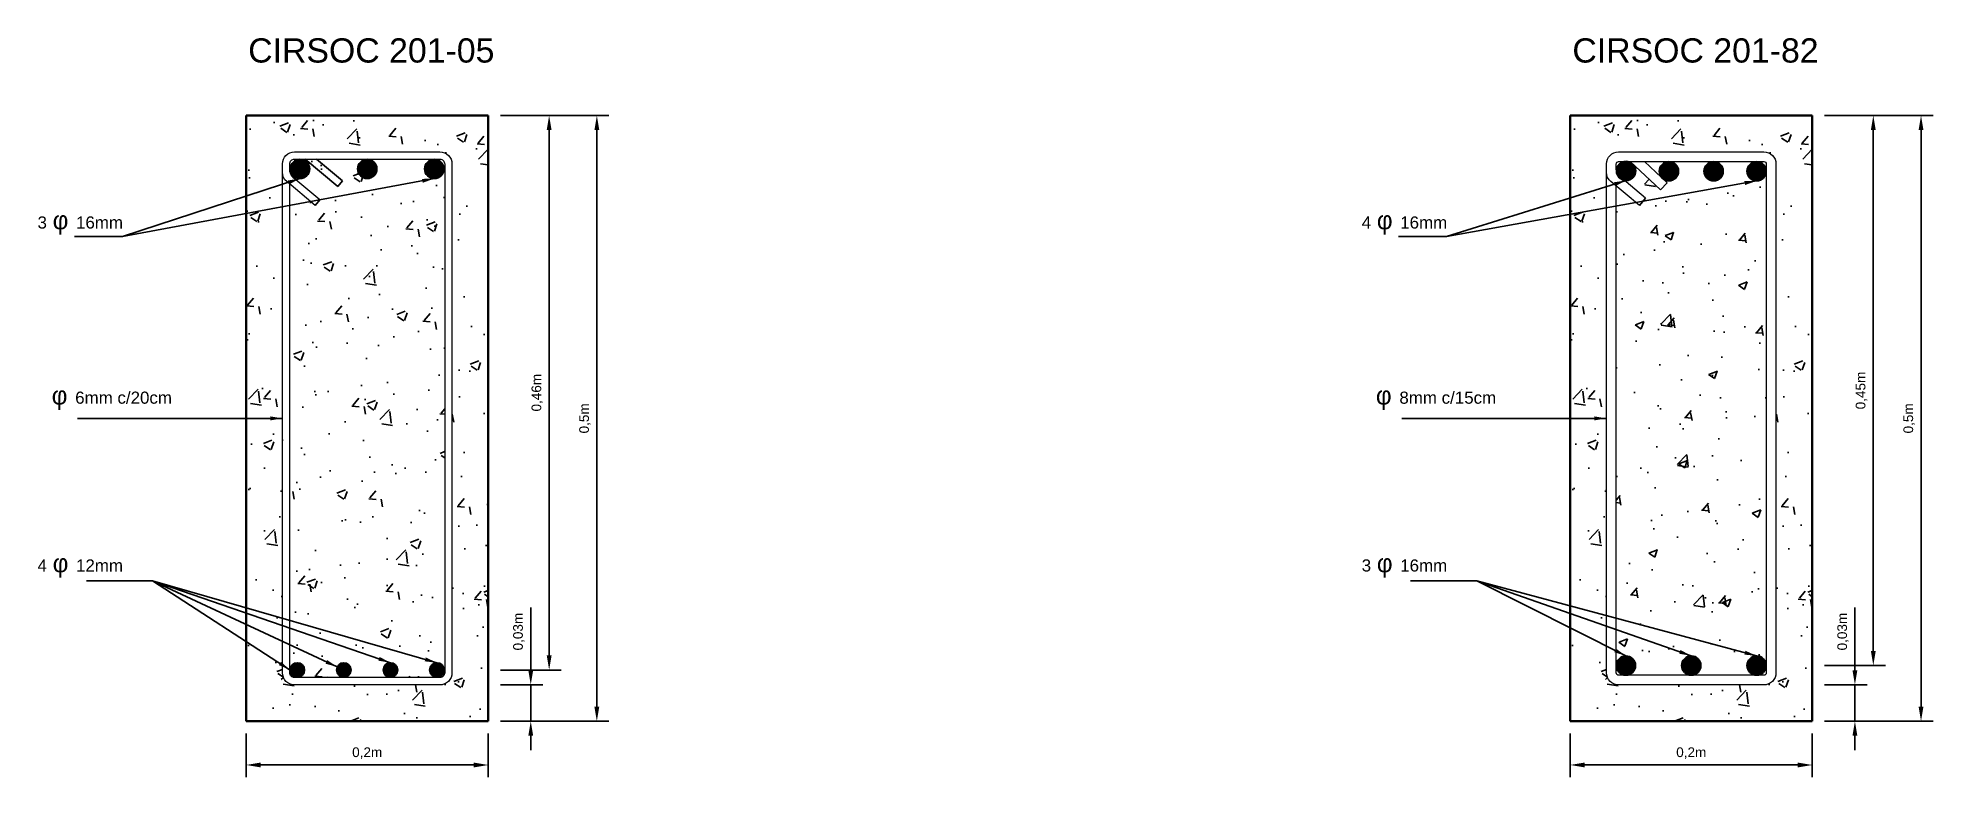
# Model space of a CAD drawing. Extents: x 272.83 to 274.39, y 48.2 to 48.81.
import ezdxf

# ---------------------------------------------------------------- set-up
doc = ezdxf.new("R2010")
doc.units = 0
doc.layers.get('0').update_dxf_attribs({"linetype": 'CONTINUOUS'})
doc.layers.get('Defpoints').update_dxf_attribs({"linetype": 'CONTINUOUS'})
doc.layers.add('Cotas', color=3, linetype='CONTINUOUS')
doc.styles.add('Griego', font='symbol.ttf', dxfattribs={"height": 0.02})
doc.styles.get("Standard").update_dxf_attribs({"font": 'arial.ttf', "height": 0.008})
doc.dimstyles.new('ISO-25', dxfattribs={"dimtxt": 0.01, "dimasz": 0.01, "dimexe": 0.01, "dimexo": 0.01, "dimgap": 0.01, "dimtad": 1, "dimtxsty": 'Standard', "dimcen": 0.01, "dimadec": 0, "dimazin": 0, "dimtfac": 1, "dimtmove": 0, "dimatfit": 3, "dimfxl": 0, "dimarcsym": 0})
pattern_1 = [(50, (-697.96287, -719.26264), (0.0728738676, -0.0063756342), [0.00762, -0.08382]), (355, (-697.96287, -719.26264), (-0.0140971304, 0.076422657), [0.006096, -0.067056]), (100.451, (-697.956795, -719.263174), (0.0587770007, 0.070046675), [0.006476, -0.071236]), (46.1842, (-697.96287, -719.24232), (0.1084316164, -0.016816931), [0.01143, -0.12573]), (96.6356, (-697.95383, -719.24372), (0.094961694, 0.098970222), [0.009714, -0.106854]), (351.184, (-697.96287, -719.24232), (0.094961842, 0.098970047), [0.009144, -0.100584]), (21, (-697.95271, -719.2474), (0.060645952, -0.0409062074), [0.00762, -0.08382]), (326, (-697.95271, -719.2474), (0.0247208113, 0.0736751864), [0.006096, -0.067056]), (71.4514, (-697.947654, -719.25081), (0.0853665963, 0.032769143), [0.006476, -0.071236]), (37.5, (-697.962867, -719.262643), (0.0012354413, 0.03382201555), [0, -0.0662432, 0, -0.068072, 0, -0.06731]), (7.5, (-697.962867, -719.262643), (0.026727865, 0.0400722299), [0, -0.0388112, 0, -0.0647192, 0, -0.025654]), (327.5, (-697.985524, -719.262643), (0.05423623807, -0.0022914976), [0, -0.0254, 0, -0.079248, 0, -0.105156]), (317.5, (-697.995684, -719.262643), (0.0592516726, 0.0101705964), [0, -0.03302, 0, -0.0526288, 0, -0.074676])]

# ---------------------------------------------------------------- blocks, each defined once
blk = doc.blocks.new('*D0')
at = {"layer": 'Cotas', "color": 0, "lineweight": -2}
for p, q in [((273.0003, 48.2335), (273.0003, 48.1974)), ((273.2003, 48.2335), (273.2003, 48.1974)), ((273.0123, 48.2074), (273.1883, 48.2074))]:
    blk.add_line(p, q, dxfattribs=at)
at = {"layer": 'Cotas', "color": 0}
for points in [[(273.0123, 48.2094), (273.0123, 48.2054), (273.0003, 48.2074)], [(273.1883, 48.2094), (273.1883, 48.2054), (273.2003, 48.2074)]]:
    blk.add_solid(points, dxfattribs=at)
at = {"layer": 'Defpoints', "color": 0}
for p in [(273.0003, 48.2435), (273.2003, 48.2435), (273.2003, 48.2074)]:
    blk.add_point(p, dxfattribs=at)
at = {"layer": 'Cotas', "color": 0, "insert": (273.1003, 48.2172), "char_height": 0.008, "attachment_point": 5}
blk.add_mtext('0,2m', dxfattribs=at)
blk = doc.blocks.new('*D1')
at = {"layer": 'Cotas', "color": 0, "lineweight": -2}
for p, q in [((273.2103, 48.7435), (273.3, 48.7435)), ((273.29, 48.7315), (273.29, 48.2555)), ((273.2103, 48.2435), (273.3, 48.2435))]:
    blk.add_line(p, q, dxfattribs=at)
at = {"layer": 'Cotas', "color": 0}
for points in [[(273.288, 48.7315), (273.292, 48.7315), (273.29, 48.7435)], [(273.288, 48.2555), (273.292, 48.2555), (273.29, 48.2435)]]:
    blk.add_solid(points, dxfattribs=at)
at = {"layer": 'Defpoints', "color": 0}
for p in [(273.2003, 48.7435), (273.2003, 48.2435), (273.29, 48.2435)]:
    blk.add_point(p, dxfattribs=at)
at = {"layer": 'Cotas', "color": 0, "insert": (273.2802, 48.4935), "char_height": 0.008, "attachment_point": 5, "rotation": 90}
blk.add_mtext('0,5m', dxfattribs=at)
blk = doc.blocks.new('*D2')
at = {"layer": 'Cotas', "color": 0, "lineweight": -2}
for p, q in [((273.2354, 48.2855), (273.2354, 48.3374)), ((273.2103, 48.2735), (273.2454, 48.2735)), ((273.2354, 48.2435), (273.2354, 48.2735)), ((273.2103, 48.2435), (273.2454, 48.2435)), ((273.2354, 48.2315), (273.2354, 48.2195))]:
    blk.add_line(p, q, dxfattribs=at)
at = {"layer": 'Cotas', "color": 0}
for points in [[(273.2334, 48.2855), (273.2374, 48.2855), (273.2354, 48.2735)], [(273.2334, 48.2315), (273.2374, 48.2315), (273.2354, 48.2435)]]:
    blk.add_solid(points, dxfattribs=at)
at = {"layer": 'Defpoints', "color": 0}
for p in [(273.2003, 48.2735), (273.2354, 48.2735), (273.2003, 48.2435)]:
    blk.add_point(p, dxfattribs=at)
at = {"layer": 'Cotas', "color": 0, "insert": (273.2256, 48.3175), "char_height": 0.008, "attachment_point": 5, "rotation": 90}
blk.add_mtext('0,03m', dxfattribs=at)
blk = doc.blocks.new('*D3')
at = {"layer": 'Cotas', "color": 0, "lineweight": -2}
for p, q in [((273.2103, 48.7435), (273.2606, 48.7435)), ((273.2506, 48.2978), (273.2506, 48.7315)), ((273.2103, 48.2858), (273.2606, 48.2858))]:
    blk.add_line(p, q, dxfattribs=at)
at = {"layer": 'Cotas', "color": 0}
for points in [[(273.2486, 48.7315), (273.2526, 48.7315), (273.2506, 48.7435)], [(273.2486, 48.2978), (273.2526, 48.2978), (273.2506, 48.2858)]]:
    blk.add_solid(points, dxfattribs=at)
at = {"layer": 'Defpoints', "color": 0}
for p in [(273.2003, 48.7435), (273.2506, 48.7435), (273.2003, 48.2858)]:
    blk.add_point(p, dxfattribs=at)
at = {"layer": 'Cotas', "color": 0, "insert": (273.2408, 48.5147), "char_height": 0.008, "attachment_point": 5, "rotation": 90}
blk.add_mtext('0,46m', dxfattribs=at)
blk = doc.blocks.new('*D7')
at = {"layer": 'Cotas', "color": 0, "lineweight": -2}
for p, q in [((274.304, 48.7435), (274.3544, 48.7435)), ((274.3444, 48.3015), (274.3444, 48.7315)), ((274.304, 48.2895), (274.3544, 48.2895))]:
    blk.add_line(p, q, dxfattribs=at)
at = {"layer": 'Cotas', "color": 0}
for points in [[(274.3424, 48.7315), (274.3464, 48.7315), (274.3444, 48.7435)], [(274.3424, 48.3015), (274.3464, 48.3015), (274.3444, 48.2895)]]:
    blk.add_solid(points, dxfattribs=at)
at = {"layer": 'Defpoints', "color": 0}
for p in [(274.294, 48.7435), (274.3444, 48.7435), (274.294, 48.2895)]:
    blk.add_point(p, dxfattribs=at)
at = {"layer": 'Cotas', "color": 0, "insert": (274.3346, 48.5165), "char_height": 0.008, "attachment_point": 5, "rotation": 90}
blk.add_mtext('0,45m', dxfattribs=at)
blk = doc.blocks.new('*D6')
at = {"layer": 'Cotas', "color": 0, "lineweight": -2}
for p, q in [((274.3292, 48.2855), (274.3292, 48.3374)), ((274.304, 48.2735), (274.3392, 48.2735)), ((274.3292, 48.2435), (274.3292, 48.2735)), ((274.304, 48.2435), (274.3392, 48.2435)), ((274.3292, 48.2315), (274.3292, 48.2195))]:
    blk.add_line(p, q, dxfattribs=at)
at = {"layer": 'Cotas', "color": 0}
for points in [[(274.3272, 48.2855), (274.3312, 48.2855), (274.3292, 48.2735)], [(274.3272, 48.2315), (274.3312, 48.2315), (274.3292, 48.2435)]]:
    blk.add_solid(points, dxfattribs=at)
at = {"layer": 'Defpoints', "color": 0}
for p in [(274.294, 48.2735), (274.3292, 48.2735), (274.294, 48.2435)]:
    blk.add_point(p, dxfattribs=at)
at = {"layer": 'Cotas', "color": 0, "insert": (274.3194, 48.3175), "char_height": 0.008, "attachment_point": 5, "rotation": 90}
blk.add_mtext('0,03m', dxfattribs=at)
blk = doc.blocks.new('*D5')
at = {"layer": 'Cotas', "color": 0, "lineweight": -2}
for p, q in [((274.304, 48.7435), (274.3938, 48.7435)), ((274.3838, 48.7315), (274.3838, 48.2555)), ((274.304, 48.2435), (274.3938, 48.2435))]:
    blk.add_line(p, q, dxfattribs=at)
at = {"layer": 'Cotas', "color": 0}
for points in [[(274.3818, 48.7315), (274.3858, 48.7315), (274.3838, 48.7435)], [(274.3818, 48.2555), (274.3858, 48.2555), (274.3838, 48.2435)]]:
    blk.add_solid(points, dxfattribs=at)
at = {"layer": 'Defpoints', "color": 0}
for p in [(274.294, 48.7435), (274.294, 48.2435), (274.3838, 48.2435)]:
    blk.add_point(p, dxfattribs=at)
at = {"layer": 'Cotas', "color": 0, "insert": (274.374, 48.4935), "char_height": 0.008, "attachment_point": 5, "rotation": 90}
blk.add_mtext('0,5m', dxfattribs=at)
blk = doc.blocks.new('*D4')
at = {"layer": 'Cotas', "color": 0, "lineweight": -2}
for p, q in [((274.094, 48.2335), (274.094, 48.1974)), ((274.294, 48.2335), (274.294, 48.1974)), ((274.106, 48.2074), (274.282, 48.2074))]:
    blk.add_line(p, q, dxfattribs=at)
at = {"layer": 'Cotas', "color": 0}
for points in [[(274.106, 48.2094), (274.106, 48.2054), (274.094, 48.2074)], [(274.282, 48.2094), (274.282, 48.2054), (274.294, 48.2074)]]:
    blk.add_solid(points, dxfattribs=at)
at = {"layer": 'Defpoints', "color": 0}
for p in [(274.094, 48.2435), (274.294, 48.2435), (274.294, 48.2074)]:
    blk.add_point(p, dxfattribs=at)
at = {"layer": 'Cotas', "color": 0, "insert": (274.194, 48.2172), "char_height": 0.008, "attachment_point": 5}
blk.add_mtext('0,2m', dxfattribs=at)

msp = doc.modelspace()

# ---------------------------------------------------------------- hatches: boundary and pattern name
h = msp.add_hatch()
h.set_pattern_fill('AR-CONC', color=256, scale=0.0004, style=0)
h.set_pattern_definition(pattern_1)
h.paths.add_polyline_path([(273.2003, 48.7435), (273.0003, 48.7435), (273.0003, 48.2435), (273.2003, 48.2435)])
h.paths.add_polyline_path([(273.1703, 48.2835, -0.414214), (273.1603, 48.2735), (273.0403, 48.2735, -0.414214), (273.0303, 48.2835), (273.0303, 48.6966), (273.0303, 48.7035, -0.414214), (273.0403, 48.7135), (273.1603, 48.7135, -0.414214), (273.1703, 48.7035)], flags=16)
h.paths.add_polyline_path([(273.0585, 48.7075), (273.0799, 48.6896), (273.0761, 48.685), (273.0491, 48.7075)], flags=0)
h.paths.add_polyline_path([(273.1477, 48.6994, -1), (273.1637, 48.6994, -1)], flags=0)
h.paths.add_polyline_path([(273.0368, 48.6994, -1), (273.0528, 48.6994, -1)], flags=0)
h.paths.add_polyline_path([(273.1639, 48.2858, -1), (273.1519, 48.2858, -1)], flags=0)
h.paths.add_polyline_path([(273.1255, 48.2858, -1), (273.1135, 48.2858, -1)], flags=0)
h.paths.add_polyline_path([(273.087, 48.2858, -1), (273.075, 48.2858, -1)], flags=0)
h.paths.add_polyline_path([(273.0486, 48.2858, -1), (273.0366, 48.2858, -1)], flags=0)
h = msp.add_hatch()
h.set_pattern_fill('AR-CONC', color=256, scale=0.0004, style=0)
h.set_pattern_definition([(50, (-696.869084, -719.26264), (0.0728738676, -0.0063756342), [0.00762, -0.08382]), (355, (-696.869084, -719.26264), (-0.0140971304, 0.076422657), [0.006096, -0.067056]), (100.451, (-696.86301, -719.263174), (0.0587770007, 0.070046675), [0.006476, -0.071236]), (46.1842, (-696.86908, -719.24232), (0.1084316164, -0.016816931), [0.01143, -0.12573]), (96.6356, (-696.86005, -719.24372), (0.094961694, 0.098970222), [0.009714, -0.106854]), (351.184, (-696.86908, -719.24232), (0.094961842, 0.098970047), [0.009144, -0.100584]), (21, (-696.858924, -719.2474), (0.060645952, -0.0409062074), [0.00762, -0.08382]), (326, (-696.858924, -719.2474), (0.0247208113, 0.0736751864), [0.006096, -0.067056]), (71.4514, (-696.85387, -719.25081), (0.0853665963, 0.032769143), [0.006476, -0.071236]), (37.5, (-696.869084, -719.262643), (0.0012354413, 0.03382201555), [0, -0.0662432, 0, -0.068072, 0, -0.06731]), (7.5, (-696.869084, -719.262643), (0.026727865, 0.0400722299), [0, -0.0388112, 0, -0.0647192, 0, -0.025654]), (327.5, (-696.89174, -719.262643), (0.05423623807, -0.0022914976), [0, -0.0254, 0, -0.079248, 0, -0.105156]), (317.5, (-696.9019, -719.262643), (0.0592516726, 0.0101705964), [0, -0.03302, 0, -0.0526288, 0, -0.074676])])
h.paths.add_polyline_path([(274.294, 48.7435), (274.094, 48.7435), (274.094, 48.2435), (274.294, 48.2435)])
h.paths.add_polyline_path([(274.264, 48.2835, -0.414214), (274.254, 48.2735), (274.134, 48.2735, -0.414214), (274.124, 48.2835), (274.124, 48.6966), (274.124, 48.7035, -0.414214), (274.134, 48.7135), (274.254, 48.7135, -0.414214), (274.264, 48.7035)], flags=16)
h.paths.add_polyline_path([(274.256, 48.2895, -1), (274.24, 48.2895, -1)], flags=0)
h.paths.add_polyline_path([(274.148, 48.2895, -1), (274.132, 48.2895, -1)], flags=0)
h = msp.add_hatch()
h.set_pattern_fill('AR-CONC', color=256, scale=0.0004, style=0)
h.set_pattern_definition(pattern_1)
h.paths.add_polyline_path([(273.1643, 48.7035, 0.414214), (273.1603, 48.7075), (273.0585, 48.7075), (273.0799, 48.6896), (273.0761, 48.685), (273.0491, 48.7075), (273.0403, 48.7075, 0.414214), (273.0363, 48.7035), (273.0363, 48.6994, 0.221863), (273.0398, 48.6917), (273.0612, 48.6738), (273.0574, 48.6692), (273.0363, 48.6869), (273.0363, 48.2835, 0.414214), (273.0403, 48.2795), (273.1603, 48.2795, 0.414214), (273.1643, 48.2835)])
h.paths.add_polyline_path([(273.1477, 48.6994, -1), (273.1637, 48.6994, -1)], flags=16)
h.paths.add_polyline_path([(273.0368, 48.6994, -1), (273.0528, 48.6994, -1)], flags=16)
h.paths.add_polyline_path([(273.1255, 48.2858, -1), (273.1135, 48.2858, -1)], flags=16)
h.paths.add_polyline_path([(273.087, 48.2858, -1), (273.075, 48.2858, -1)], flags=16)
h.paths.add_polyline_path([(273.1639, 48.2858, -1), (273.1519, 48.2858, -1)], flags=16)
h.paths.add_polyline_path([(273.0486, 48.2858, -1), (273.0366, 48.2858, -1)], flags=16)
for points in [[(273.0368, 48.6994, 1), (273.0528, 48.6994, 1)], [(273.0923, 48.6994, 1), (273.1083, 48.6994, 1)], [(273.1477, 48.6994, 1), (273.1637, 48.6994, 1)], [(274.1322, 48.6978, 1), (274.1482, 48.6978, 1)], [(274.1675, 48.6975, 1), (274.1835, 48.6975, 1)], [(274.2045, 48.6975, 1), (274.2205, 48.6975, 1)], [(274.24, 48.6975, 1), (274.256, 48.6975, 1)], [(274.148, 48.2895, 1), (274.132, 48.2895, 1)], [(274.202, 48.2895, 1), (274.186, 48.2895, 1)], [(274.256, 48.2895, 1), (274.24, 48.2895, 1)], [(273.0486, 48.2858, 1), (273.0366, 48.2858, 1)], [(273.075, 48.2858, 1), (273.087, 48.2858, 1)], [(273.1135, 48.2858, 1), (273.1255, 48.2858, 1)], [(273.1519, 48.2858, 1), (273.1639, 48.2858, 1)]]:
    msp.add_hatch(color=256).paths.add_polyline_path(points)
h = msp.add_hatch()
h.set_pattern_fill('AR-CONC', color=256, scale=0.0004, style=0)
h.set_pattern_definition([(50, (0, 0), (0.072873868, -0.006375634), [0.00762, -0.08382]), (355, (0, 0), (-0.01409713, 0.076422657), [0.006096, -0.067056]), (100.451, (0.00607, -0.00053), (0.058777, 0.070046675), [0.006476, -0.071236]), (46.1842, (0, 0.02032), (0.108431616, -0.01681693), [0.01143, -0.12573]), (96.6356, (0.00904, 0.01892), (0.094961694, 0.098970222), [0.009714, -0.106854]), (351.184, (0, 0.02032), (0.094961842, 0.098970047), [0.009144, -0.100584]), (21, (0.01016, 0.01524), (0.060645952, -0.040906207), [0.00762, -0.08382]), (326, (0.01016, 0.01524), (0.024720811, 0.073675186), [0.006096, -0.067056]), (71.4514, (0.015214, 0.01183), (0.085366596, 0.032769143), [0.006476, -0.071236]), (37.5, (0, 0), (0.0012354413, 0.0338220155), [0, -0.0662432, 0, -0.068072, 0, -0.06731]), (7.5, (0, 0), (0.026727865, 0.04007223), [0, -0.0388112, 0, -0.0647192, 0, -0.025654]), (327.5, (-0.022657, 0), (0.054236238, -0.0022914976), [0, -0.0254, 0, -0.079248, 0, -0.105156]), (317.5, (-0.032817, 0), (0.0592516726, 0.0101705964), [0, -0.03302, 0, -0.0526288, 0, -0.074676])])
h.paths.add_polyline_path([(274.256, 48.6975, -1), (274.24, 48.6975, -0.414214), (274.248, 48.7055), (274.2125, 48.7055, -0.414214), (274.2205, 48.6975, -1), (274.2045, 48.6975, -0.414214), (274.2125, 48.7055), (274.1755, 48.7055, -0.414214), (274.1835, 48.6975, -1), (274.1675, 48.6975, -0.414214), (274.1755, 48.7055), (274.1553, 48.7055), (274.174, 48.688), (274.1685, 48.6822), (274.1461, 48.7032, -0.184769), (274.1482, 48.6978, -0.465921), (274.1388, 48.69), (274.1563, 48.6753), (274.1512, 48.6692), (274.132, 48.6852), (274.132, 48.2895, -1), (274.148, 48.2895, -0.414214), (274.14, 48.2815), (274.194, 48.2815, -0.414214), (274.186, 48.2895, -1), (274.202, 48.2895, -0.414214), (274.194, 48.2815), (274.248, 48.2815, -0.414214), (274.24, 48.2895, -1), (274.256, 48.2895)])

# ---------------------------------------------------------------- linework, layer by layer
at = {"lineweight": 30}
for p, q in [((273.0003, 48.7435), (273.0003, 48.2435)), ((273.0003, 48.7435), (273.2003, 48.7435)), ((273.2003, 48.7435), (273.2003, 48.2435)), ((274.094, 48.7435), (274.294, 48.7435)), ((274.094, 48.7435), (274.094, 48.2435)), ((274.294, 48.7435), (274.294, 48.2435)), ((273.0003, 48.2435), (273.2003, 48.2435)), ((274.094, 48.2435), (274.294, 48.2435))]:
    msp.add_line(p, q, dxfattribs=at)
for p, q in [((273.0761, 48.685), (273.0491, 48.7075)), ((273.0585, 48.7075), (273.0799, 48.6896)), ((274.1685, 48.6822), (274.1436, 48.7055)), ((274.1553, 48.7055), (274.174, 48.688)), ((273.0799, 48.6896), (273.0761, 48.685)), ((274.174, 48.688), (274.1685, 48.6822)), ((273.0612, 48.6738), (273.0574, 48.6692)), ((274.1563, 48.6753), (274.1512, 48.6692))]:
    msp.add_line(p, q)
at = {"lineweight": 20}
for points in [[(273.0574, 48.6692), (273.0338, 48.6889, -0.221863), (273.0303, 48.6966), (273.0303, 48.7035, -0.414214), (273.0403, 48.7135), (273.1603, 48.7135, -0.414214), (273.1703, 48.7035), (273.1703, 48.2835, -0.414214), (273.1603, 48.2735), (273.0403, 48.2735, -0.414214), (273.0303, 48.2835), (273.0303, 48.6966)], [(273.0612, 48.6738), (273.0398, 48.6917, -0.221863), (273.0363, 48.6994), (273.0363, 48.7035, -0.414214), (273.0403, 48.7075), (273.1603, 48.7075, -0.414214), (273.1643, 48.7035), (273.1643, 48.2835, -0.414214), (273.1603, 48.2795), (273.0403, 48.2795, -0.414214), (273.0363, 48.2835), (273.0363, 48.6869)], [(274.1512, 48.6692), (274.1276, 48.6889, -0.221863), (274.124, 48.6966), (274.124, 48.7035, -0.414214), (274.134, 48.7135), (274.254, 48.7135, -0.414214), (274.264, 48.7035), (274.264, 48.2835, -0.414214), (274.254, 48.2735), (274.134, 48.2735, -0.414214), (274.124, 48.2835), (274.124, 48.6966)], [(274.1563, 48.6753), (274.1349, 48.6932, -0.221863), (274.132, 48.6994), (274.132, 48.7035, -0.414214), (274.134, 48.7055), (274.254, 48.7055, -0.414214), (274.256, 48.7035), (274.256, 48.2835, -0.414214), (274.254, 48.2815), (274.134, 48.2815, -0.414214), (274.132, 48.2835), (274.132, 48.6869)]]:
    msp.add_lwpolyline(points, format="xyb", dxfattribs=at)
for centre, radius in [((273.0448, 48.6994), 0.008), ((273.1003, 48.6994), 0.008), ((273.1557, 48.6994), 0.008), ((274.1402, 48.6978), 0.008), ((274.1755, 48.6975), 0.008), ((274.2125, 48.6975), 0.008), ((274.248, 48.6975), 0.008), ((274.14, 48.2895), 0.008), ((274.194, 48.2895), 0.008), ((274.248, 48.2895), 0.008), ((273.0426, 48.2858), 0.006), ((273.081, 48.2858), 0.006), ((273.1195, 48.2858), 0.006), ((273.1579, 48.2858), 0.006)]:
    msp.add_circle(centre, radius)
for p in [(274.1755, 48.6975), (274.2125, 48.6975)]:
    msp.add_point(p)

# ---------------------------------------------------------------- texts
for s, height, p in [('CIRSOC 201-05', 0.02, (273.002, 48.7872)), ('CIRSOC 201-82', 0.02, (274.0958, 48.7872)), ('3', 0.01, (272.828, 48.6502)), ('16mm', 0.01, (272.8598, 48.6502)), ('4', 0.01, (273.9218, 48.6502)), ('16mm', 0.01, (273.9536, 48.6502)), ('6mm c/20cm', 0.01, (272.8591, 48.5056)), ('8mm c/15cm', 0.01, (273.9529, 48.5056)), ('4', 0.01, (272.828, 48.3671)), ('12mm', 0.01, (272.8598, 48.3671)), ('3', 0.01, (273.9218, 48.3671)), ('16mm', 0.01, (273.9536, 48.3671))]:
    msp.add_text(s, height=height).set_placement(p)
at = {"style": 'Griego'}
for p in [(272.8405, 48.6496), (273.9343, 48.6496), (272.8397, 48.505), (273.9335, 48.505), (272.8405, 48.3665), (273.9343, 48.3665)]:
    msp.add_text('f', height=0.015, dxfattribs=at).set_placement(p)

# ---------------------------------------------------------------- dimensions: what is measured, and where the dimension line sits
at = {"layer": 'Cotas'}
for base, p1, p2, picture, middle in [((273.29, 48.2435), (273.2003, 48.7435), (273.2003, 48.2435), '*D1', (273.2802, 48.4935)), ((273.2506, 48.7435), (273.2003, 48.2858), (273.2003, 48.7435), '*D3', (273.2408, 48.5147)), ((274.3444, 48.7435), (274.294, 48.2895), (274.294, 48.7435), '*D7', (274.3346, 48.5165)), ((274.3838, 48.2435), (274.294, 48.7435), (274.294, 48.2435), '*D5', (274.374, 48.4935))]:
    dim = msp.add_linear_dim(base=base, p1=p1, p2=p2, angle=90, dimstyle='ISO-25', override={"dimtxt": 0.02, "dimasz": 0.012, "dimgap": 0.005, "dimpost": 'm'}, dxfattribs=at)
    dim.commit()
    dim.dimension.update_dxf_attribs({"geometry": picture, "text_midpoint": middle})
for base, p1, p2, picture, middle in [((273.2354, 48.2735), (273.2003, 48.2435), (273.2003, 48.2735), '*D2', (273.2354, 48.3175)), ((274.3292, 48.2735), (274.294, 48.2435), (274.294, 48.2735), '*D6', (274.3292, 48.3175))]:
    dim = msp.add_linear_dim(base=base, p1=p1, p2=p2, angle=90, dimstyle='ISO-25', override={"dimtxt": 0.02, "dimasz": 0.012, "dimgap": 0.005, "dimpost": 'm'}, dxfattribs=at)
    dim.commit()
    dim.dimension.update_dxf_attribs({"geometry": picture, "text_midpoint": middle, "dimtype": 160})
for base, p1, p2, picture, middle in [((273.2003, 48.2074), (273.0003, 48.2435), (273.2003, 48.2435), '*D0', (273.1003, 48.2172)), ((274.294, 48.2074), (274.094, 48.2435), (274.294, 48.2435), '*D4', (274.194, 48.2172))]:
    dim = msp.add_linear_dim(base=base, p1=p1, p2=p2, dimstyle='ISO-25', override={"dimtxt": 0.02, "dimasz": 0.012, "dimgap": 0.005, "dimpost": 'm'}, dxfattribs=at)
    dim.commit()
    dim.dimension.update_dxf_attribs({"geometry": picture, "text_midpoint": middle})

# ---------------------------------------------------------------- leaders
for points in [[(273.1557, 48.6914), (272.8981, 48.6435), (272.8584, 48.6435)], [(273.0448, 48.6914), (272.8981, 48.6435)], [(274.248, 48.6895), (273.9919, 48.6435), (273.9522, 48.6435)], [(274.1402, 48.6898), (273.9919, 48.6435)], [(273.0303, 48.4935), (272.861, 48.4935)], [(274.124, 48.4935), (273.9548, 48.4935)], [(273.1579, 48.2918), (272.923, 48.3595), (272.8684, 48.3595)], [(273.0366, 48.2858), (272.923, 48.3595)], [(273.0756, 48.2883), (272.923, 48.3595)], [(273.1195, 48.2918), (272.923, 48.3595)], [(274.248, 48.2975), (274.0168, 48.3595), (273.9622, 48.3595)], [(274.194, 48.2975), (274.0168, 48.3595)], [(274.14, 48.2975), (274.0168, 48.3595)]]:
    msp.add_leader(points, dimstyle='ISO-25', override={"dimgap": 0.01, "dimtad": 0}, dxfattribs=at)

doc.saveas('drawing.dxf')
